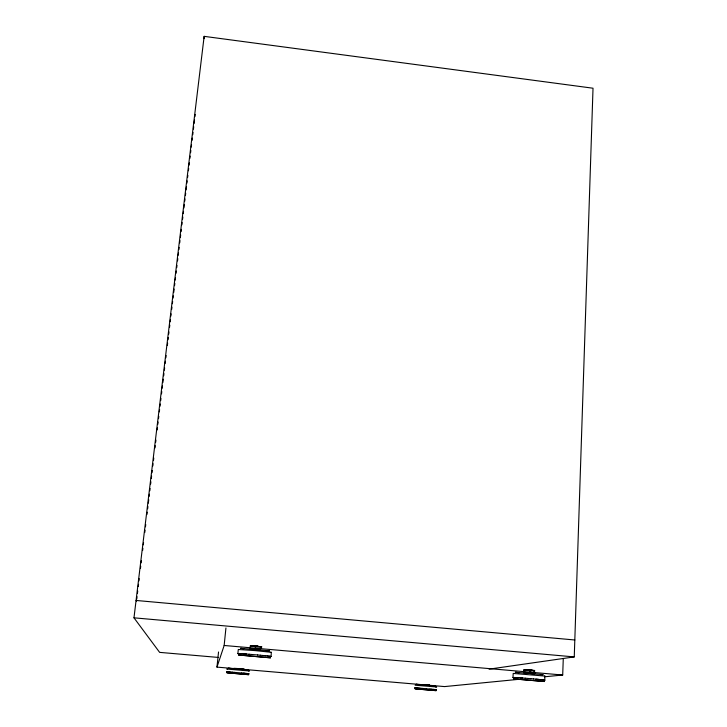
<?xml version="1.0" encoding="UTF-8"?>
<svg xmlns="http://www.w3.org/2000/svg" width="727" height="727" viewBox="0 0 727 727"><rect width="100%" height="100%" fill="white"/><g stroke="black" fill="none" stroke-linecap="round" stroke-linejoin="round"><path stroke-width="1.09" d="M204.142 38.622L204.151 36.35L593.023 88.221L574.257 656.908L489.089 669.149M544.705 676.782L562.698 675.019L563.28 658.489M544.069 680.063L544.868 680.236L544.714 676.046L513.207 673.429L512.971 677.528L515.034 677.537M523.822 670.03L523.704 672.72L534.718 673.538L534.381 670.476L524.903 669.649L523.822 670.03L534.827 670.848L534.136 670.93L534.027 673.62L534.718 673.538L534.172 673.838L524.821 673.02L524.376 672.639L524.903 669.649M255.468 646.021L255.141 649.447L249.634 648.82L250.479 645.649L260.775 646.894C261.829 647.866 259.148 650.992 260.52 649.629L249.734 648.693M238.156 669.131C258.948 670.067 219.881 666.904 239.41 669.213L238.774 669.094M269.971 656.508L271.098 656.49L271.298 652.301L255.204 650.601L238.283 649.493L237.874 653.609L238.81 653.8M517.706 679.427L444.597 686.588L216.973 667.113L218.536 651.992M216.973 667.113L224.152 645.476L225.933 627.992M253.732 646.412L258.994 646.467L255.986 646.258M218.309 657.435L159.631 652.373L133.977 617.823L204.151 36.35M136.785 598.93L137.049 596.676M137.458 593.296L137.73 591.042M138.275 586.535L138.548 584.281M138.957 580.9L139.23 578.647M140.447 568.505L140.72 566.251M141.129 562.871L141.401 560.617M142.619 550.475L142.892 548.222M143.301 544.841L143.573 542.587M144.8 532.446L145.073 530.192M145.473 526.811L145.745 524.558M146.972 514.425L147.245 512.172M147.654 508.791L147.926 506.537M148.326 503.157L148.735 499.776M149.144 496.396L149.417 494.142M149.826 490.761L150.098 488.508M150.643 484L150.907 481.747M151.316 478.366L151.589 476.112M151.998 472.732L152.27 470.478M152.815 465.971L153.088 463.717M153.497 460.336L153.76 458.083M154.987 447.941L155.26 445.687M155.669 442.307L155.941 440.053M157.159 429.911L157.432 427.658M157.841 424.277L158.113 422.023M158.522 418.643L158.795 416.389M159.331 411.882L159.604 409.628M160.013 406.248L160.285 403.994M160.694 400.613L160.967 398.36M161.512 393.852L161.785 391.599M162.185 388.218L162.457 385.964M162.866 382.584L163.275 379.203M163.684 375.823L163.957 373.569M164.366 370.188L164.638 367.935M165.174 363.436L165.447 361.183M165.856 357.802L166.129 355.548M167.355 345.407L167.619 343.153M168.028 339.773L168.3 337.519M168.709 334.138L168.982 331.885M169.527 327.377L169.8 325.123M170.209 321.743L170.472 319.489M170.881 316.109L171.154 313.855M171.699 309.348L171.972 307.094M172.381 303.713L172.653 301.46M173.053 298.079L173.326 295.825M173.735 292.445L174.144 289.064M174.553 285.684L174.825 283.43M175.234 280.049L175.507 277.796M176.043 273.288L176.316 271.035M176.725 267.654L176.997 265.4M177.542 260.893L177.815 258.639M178.224 255.259L178.497 253.005M178.897 249.625L179.169 247.371M179.714 242.863L179.987 240.61M180.396 237.229L180.669 234.975M181.078 231.595L181.35 229.341M181.886 224.834L182.159 222.58M182.568 219.2L182.84 216.946M183.249 213.574L183.522 211.321M183.931 207.94L184.331 204.56M184.74 201.179L185.012 198.925M185.421 195.545L185.694 193.291M186.103 189.911L186.512 186.53M186.921 183.149L187.184 180.896M187.593 177.515L187.866 175.262M188.411 170.754L188.684 168.5M189.093 165.12L189.365 162.866M189.901 158.359L190.174 156.105M190.583 152.725L190.856 150.471M191.265 147.09L191.537 144.837M192.082 140.329L192.355 138.075M192.755 134.695L193.028 132.441M193.437 129.061L193.709 126.807M194.118 123.426L194.527 120.046M194.936 116.665L195.209 114.412M426.104 684.861L429.512 685.188L422.078 684.616L429.512 685.188M529.81 673.393L529.956 670.021M254.368 646.139L260.248 646.639C267.309 647.484 249.025 646.267 250.479 645.649M240.446 669.231L234.539 668.558M512.971 677.528L514.053 677.509M545.114 676.146L544.459 676.21M544.868 680.236L543.223 679.936M534.381 670.476L528.647 670.521L530.837 670.685M237.874 653.609L239.447 653.628M271.48 652.383L270.353 652.401M253.569 645.949L252.778 645.921L253.605 645.921M435.073 685.952L416.189 684.307L417.116 684.461M415.217 687.915L415.644 688.051M435.846 689.723L436.5 689.759L435.809 689.65M248.643 670.966L249.379 670.976L226.824 669.049L227.469 669.158M227.587 671.884L226.542 671.848L227.188 671.957M248.043 673.738L249.107 673.775L248.161 673.638M435.709 686.96L436.663 686.988L415.135 685.207M238.956 653.582L240.664 653.682M415.826 687.942L414.572 687.887L415.29 687.996M435.228 689.696L436.155 689.723M540.415 674.601L543.16 674.629L515.27 672.248L519.069 672.82M514.58 677.5L516.443 677.609M424.077 684.97L423.505 684.925L425.486 685.161L422.078 684.616M265.946 650.729L269.535 650.829L240.51 648.302L243.781 648.793M227.251 671.857L228.414 671.93M247.216 673.684L248.37 673.765M252.842 645.867L251.733 645.83L252.187 645.912M240.219 653.637L242.309 653.782M434.51 685.924L429.911 685.606M527.775 669.921L527.048 669.931M530.883 670.276L531.81 670.321L530.819 670.176M415.508 687.915L416.735 687.996M434.31 689.641L435.537 689.723M516.034 677.573L518.233 677.718M241.918 653.737L246.671 654.082M228.105 671.902L229.523 672.002M416.453 687.969L417.916 688.078M517.878 677.682L522.74 678.037M424.432 684.988L423.723 684.952L424.613 685.061M530.328 670.239L532.809 670.403L530.247 670.121M531.183 670.648L528.22 670.412M229.25 671.984L230.886 672.102M417.661 688.051L419.325 688.178M244.008 653.882L249.243 654.282M520.069 677.837L525.321 678.236M256.049 649.438L258.221 649.593M530.728 673.375L532.927 673.538M236.475 668.904L237.166 668.958M424.886 685.025L423.405 684.934M230.659 672.084L232.467 672.221M419.125 688.16L420.924 688.296M254.114 645.985L254.741 646.03M253.823 646.294L258.058 646.694M256.84 646.685L255.277 646.557M528.965 670.012L525.848 669.794L526.593 669.921M529.701 670.194L530.728 670.294M528.12 670.267L532.073 670.639M241.455 669.494L248.061 669.921L228.333 668.231L230.586 668.522M232.286 672.202L234.203 672.357M420.779 688.278L422.669 688.433M424.732 685.007L425.395 685.07M249.07 654.255L257.703 654.991M525.203 678.218L530.783 678.682M234.085 672.348L241.837 673.011M422.578 688.424L426.395 688.742M238.238 669.04L236.993 668.94L237.638 669.058M425.331 685.052L426.213 685.207M254.486 645.985L255.431 646.067M528.811 669.976L529.729 670.049M528.938 670.149L529.856 670.23M224.152 645.476L562.698 675.019M423.396 685.07L425.041 685.216M236.384 669.067L238.083 669.213M426.367 688.742L430.102 689.069M133.977 617.823L574.257 656.908M530.728 678.691L533.536 678.927M425.931 685.116L426.576 685.161M424.977 685.098L425.613 685.143M237.538 669.058L238.874 669.104M574.821 639.987L136.067 600.457L136.512 601.184M529.619 670.067L530.619 670.13M528.047 670.067L529.047 670.13M256.367 646.149L254.032 646.085M255.104 649.493L256.04 649.574M257.603 654.991L260.493 655.254M424.414 685.043L425.095 685.098M426.458 685.161L427.14 685.216M429.957 689.06L431.774 689.223M241.709 673.002L245.208 673.32M533.391 678.927L538.534 679.4M421.814 684.925L419.061 684.67M233.185 668.776L234.73 668.922M431.584 689.205L433.256 689.36M417.871 688.287L419.352 688.424M243.427 673.157L246.58 673.456M256.077 646.149L257.24 646.239M535.917 679.163L540.624 679.618M260.311 655.245L263.11 655.5M239.283 669.14L239.719 669.185M236.439 668.949L237.129 669.013M258.03 649.738L259.957 649.938M433.019 689.341L434.501 689.487M524.294 669.721L526.502 669.949M250.379 645.776L252.333 645.976M262.838 655.49L265.455 655.736M243.645 654.364L245.499 654.536M256.704 646.212L257.985 646.312L257.231 646.267M246.308 673.438L247.689 673.575M265.11 655.718L267.463 655.954M434.219 689.469L435.473 689.596M540.261 679.591L542.36 679.809M247.38 673.547L248.625 673.702M267.054 655.927L269.072 656.145M541.942 679.781L543.687 679.972M435.164 689.569L436.145 689.669M268.608 656.108L270.235 656.299M269.735 656.263L271.098 656.49M513.462 678.873L544.405 681.499L513.462 678.873M238.547 654.991L270.453 657.817L238.547 654.991M226.988 672.802L248.67 674.674L226.988 672.802M415.153 688.842L436.1 690.65L415.153 688.842"/></g></svg>
